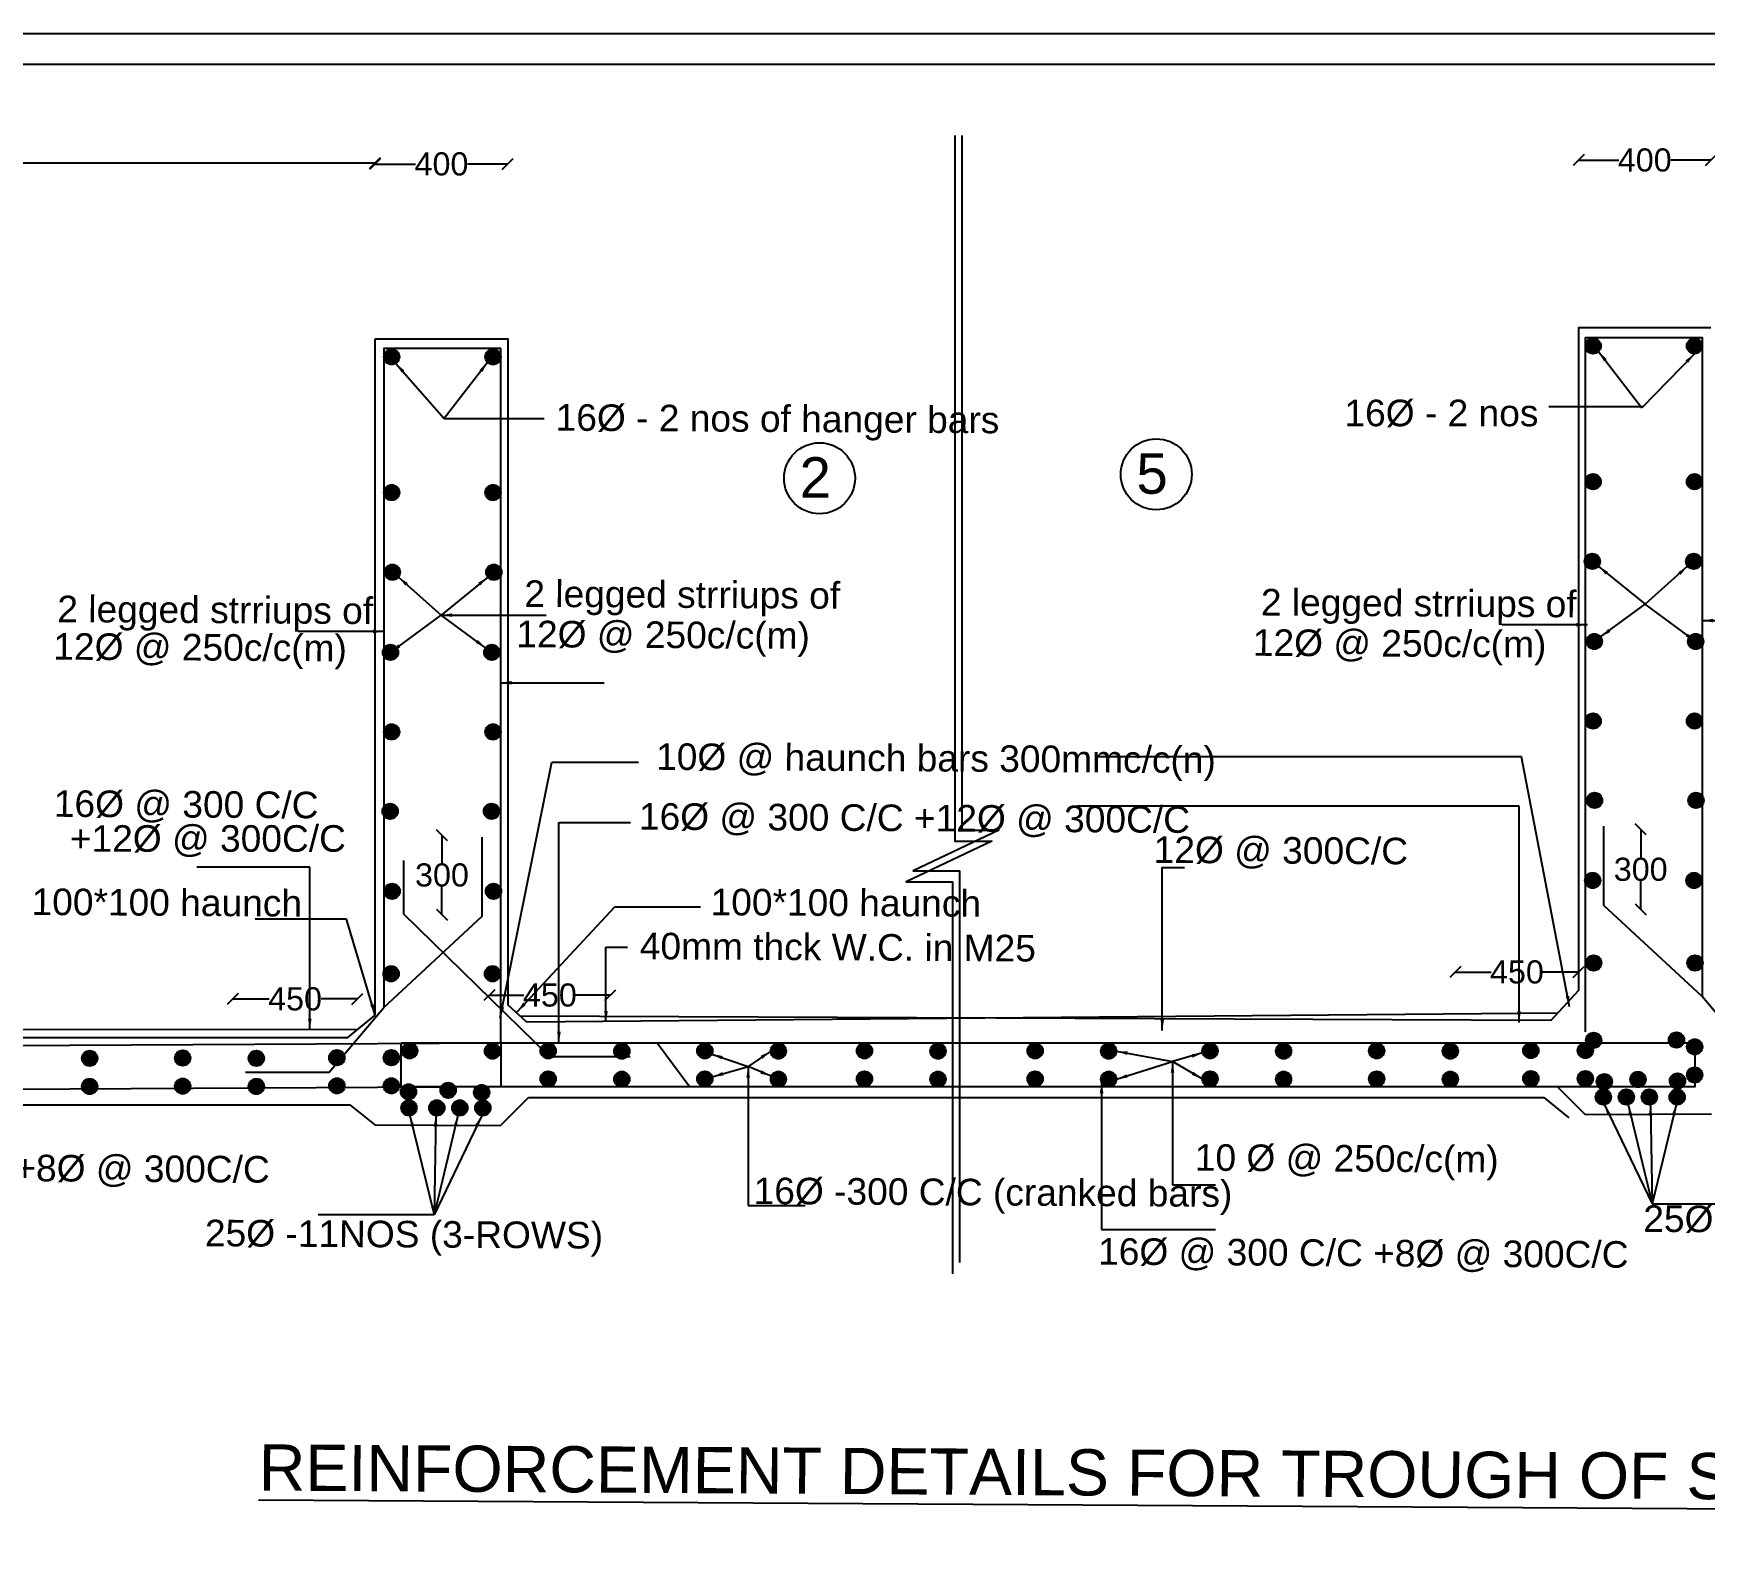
# Model space of a CAD drawing. Header units: millimetres. Extents: x 5124 to 6568637, y 2311 to 91879094.
# Drawn here: x 3489425 to 3503886, y 45952296 to 45965303 of the extents above; entities that cross this region are included whole.
import ezdxf

# ---------------------------------------------------------------- set-up
doc = ezdxf.new("R2010")
doc.units = ezdxf.units.MM
doc.header["$MEASUREMENT"] = 0
doc.layers.add('DIMENSION', color=7, linetype='Continuous')
doc.layers.add('DRAWING', color=7, linetype='Continuous')
doc.styles.get("Standard").update_dxf_attribs({"font": 'arial.ttf', "height": 200})
doc.dimstyles.get("Standard").update_dxf_attribs({"dimtxt": 200, "dimasz": 110, "dimexe": 0.18, "dimexo": 0.0625, "dimgap": 0.09, "dimtad": 0, "dimtih": 1, "dimtoh": 1, "dimdec": 0, "dimzin": 0, "dimdsep": 46, "dimtxsty": 'Standard', "dimblk": 'OBLIQUE', "dimcen": 0.09, "dimse1": 1, "dimse2": 1, "dimadec": 0, "dimazin": 0, "dimtfac": 1, "dimtdec": 0, "dimtofl": 0, "dimtmove": 0, "dimatfit": 3, "dimfxl": 1, "dimtolj": 1, "dimtzin": 0, "dimarcsym": 0})

# ---------------------------------------------------------------- blocks, each defined once
blk = doc.blocks.new('_Oblique')
at = {"color": 0, "linetype": 'ByBlock', "lineweight": -2}
blk.add_line((-0.5, -0.5), (0.5, 0.5), dxfattribs=at)
blk = doc.blocks.new('*D51')
at = {"layer": 'Defpoints', "color": 0}
for p in [(3483098, 45964108), (3492382, 45964181), (3492382, 45962661)]:
    blk.add_point(p, dxfattribs=at)
at = {"layer": 'DRAWING', "color": 0, "lineweight": -2}
for p, q in [((3483098, 45964181), (3487442, 45964181)), ((3492382, 45964181), (3488039, 45964181))]:
    blk.add_line(p, q, dxfattribs=at)
at = {"layer": 'DRAWING', "color": 0, "lineweight": -2, "xscale": 95, "yscale": 95, "zscale": 95, "rotation": 180}
blk.add_blockref('_Oblique', (3483098, 45964181), dxfattribs=at)
at = {"layer": 'DRAWING', "color": 0, "lineweight": -2, "xscale": 95, "yscale": 95, "zscale": 95}
blk.add_blockref('_Oblique', (3492382, 45964181), dxfattribs=at)
at = {"layer": 'DRAWING', "color": 0, "insert": (3487740, 45964181), "char_height": 200, "attachment_point": 5}
blk.add_mtext('\\A1;3000', dxfattribs=at)
blk = doc.blocks.new('*D52')
at = {"layer": 'Defpoints', "color": 0}
for p in [(3493529, 45964173), (3492382, 45962661), (3493529, 45962661)]:
    blk.add_point(p, dxfattribs=at)
at = {"layer": 'DRAWING', "color": 0, "lineweight": -2}
for p, q in [((3492382, 45964173), (3492731, 45964173)), ((3493529, 45964173), (3493180, 45964173))]:
    blk.add_line(p, q, dxfattribs=at)
at = {"layer": 'DRAWING', "color": 0, "lineweight": -2, "xscale": 95, "yscale": 95, "zscale": 95, "rotation": 180}
blk.add_blockref('_Oblique', (3492382, 45964173), dxfattribs=at)
at = {"layer": 'DRAWING', "color": 0, "lineweight": -2, "xscale": 95, "yscale": 95, "zscale": 95}
blk.add_blockref('_Oblique', (3493529, 45964173), dxfattribs=at)
at = {"layer": 'DRAWING', "color": 0, "insert": (3492956, 45964173), "char_height": 200, "attachment_point": 5}
blk.add_mtext('\\A1;400', dxfattribs=at)
blk = doc.blocks.new('*D56')
at = {"layer": 'Defpoints', "color": 0}
for p in [(3491148, 45956948), (3491148, 45956684), (3492229, 45956683)]:
    blk.add_point(p, dxfattribs=at)
at = {"layer": 'DRAWING', "color": 0, "lineweight": -2}
for p, q in [((3491148, 45956948), (3491464, 45956948)), ((3492229, 45956948), (3491914, 45956948))]:
    blk.add_line(p, q, dxfattribs=at)
at = {"layer": 'DRAWING', "color": 0, "lineweight": -2, "xscale": 95, "yscale": 95, "zscale": 95, "rotation": 180}
blk.add_blockref('_Oblique', (3491148, 45956948), dxfattribs=at)
at = {"layer": 'DRAWING', "color": 0, "lineweight": -2, "xscale": 95, "yscale": 95, "zscale": 95}
blk.add_blockref('_Oblique', (3492229, 45956948), dxfattribs=at)
at = {"layer": 'DRAWING', "color": 0, "insert": (3491689, 45956948), "char_height": 200, "attachment_point": 5}
blk.add_mtext('\\A1;450', dxfattribs=at)
blk = doc.blocks.new('*D57')
at = {"layer": 'Defpoints', "color": 0}
for p in [(3492966, 45958364), (3492953, 45957677), (3492960, 45957677)]:
    blk.add_point(p, dxfattribs=at)
at = {"layer": 'DRAWING', "color": 0, "lineweight": -2}
for p, q in [((3492960, 45958364), (3492960, 45958123)), ((3492960, 45957677), (3492960, 45957918))]:
    blk.add_line(p, q, dxfattribs=at)
at = {"layer": 'DRAWING', "color": 0, "lineweight": -2, "xscale": 95, "yscale": 95, "zscale": 95}
for p, rotation in [((3492960, 45958364), 90), ((3492960, 45957677), 270)]:
    blk.add_blockref('_Oblique', p, dxfattribs=dict(at, rotation=rotation))
at = {"layer": 'DRAWING', "color": 0, "insert": (3492960, 45958020), "char_height": 200, "attachment_point": 5}
blk.add_mtext('\\A1;300', dxfattribs=at)
blk = doc.blocks.new('*D58')
at = {"layer": 'Defpoints', "color": 0}
for p in [(3494417, 45956981), (3493371, 45956959), (3494417, 45956963)]:
    blk.add_point(p, dxfattribs=at)
at = {"layer": 'DRAWING', "color": 0, "lineweight": -2}
for p, q in [((3493371, 45956981), (3493669, 45956981)), ((3494417, 45956981), (3494118, 45956981))]:
    blk.add_line(p, q, dxfattribs=at)
at = {"layer": 'DRAWING', "color": 0, "lineweight": -2, "xscale": 95, "yscale": 95, "zscale": 95, "rotation": 180}
blk.add_blockref('_Oblique', (3493371, 45956981), dxfattribs=at)
at = {"layer": 'DRAWING', "color": 0, "lineweight": -2, "xscale": 95, "yscale": 95, "zscale": 95}
blk.add_blockref('_Oblique', (3494417, 45956981), dxfattribs=at)
at = {"layer": 'DRAWING', "color": 0, "insert": (3493894, 45956981), "char_height": 200, "attachment_point": 5}
blk.add_mtext('\\A1;450', dxfattribs=at)
blk = doc.blocks.new('*D59')
at = {"layer": 'Defpoints', "color": 0}
for p in [(3501729, 45957181), (3501729, 45957160), (3502796, 45957174)]:
    blk.add_point(p, dxfattribs=at)
at = {"layer": 'DRAWING', "color": 0, "lineweight": -2}
for p, q in [((3501729, 45957181), (3502038, 45957181)), ((3502796, 45957181), (3502487, 45957181))]:
    blk.add_line(p, q, dxfattribs=at)
at = {"layer": 'DRAWING', "color": 0, "lineweight": -2, "xscale": 95, "yscale": 95, "zscale": 95, "rotation": 180}
blk.add_blockref('_Oblique', (3501729, 45957181), dxfattribs=at)
at = {"layer": 'DRAWING', "color": 0, "lineweight": -2, "xscale": 95, "yscale": 95, "zscale": 95}
blk.add_blockref('_Oblique', (3502796, 45957181), dxfattribs=at)
at = {"layer": 'DRAWING', "color": 0, "insert": (3502262, 45957181), "char_height": 200, "attachment_point": 5}
blk.add_mtext('\\A1;450', dxfattribs=at)
blk = doc.blocks.new('*D60')
at = {"layer": 'Defpoints', "color": 0}
for p in [(3503333, 45958415), (3503350, 45958415), (3503346, 45957723)]:
    blk.add_point(p, dxfattribs=at)
at = {"layer": 'DRAWING', "color": 0, "lineweight": -2}
for p, q in [((3503333, 45958415), (3503333, 45958171)), ((3503333, 45957723), (3503333, 45957967))]:
    blk.add_line(p, q, dxfattribs=at)
at = {"layer": 'DRAWING', "color": 0, "lineweight": -2, "xscale": 95, "yscale": 95, "zscale": 95}
for p, rotation in [((3503333, 45958415), 90), ((3503333, 45957723), 270)]:
    blk.add_blockref('_Oblique', p, dxfattribs=dict(at, rotation=rotation))
at = {"layer": 'DRAWING', "color": 0, "insert": (3503333, 45958069), "char_height": 200, "attachment_point": 5}
blk.add_mtext('\\A1;300', dxfattribs=at)
blk = doc.blocks.new('*D64')
at = {"layer": 'Defpoints', "color": 0}
for p in [(3503941, 45964207), (3502796, 45962755), (3503941, 45962755)]:
    blk.add_point(p, dxfattribs=at)
at = {"layer": 'DRAWING', "color": 0, "lineweight": -2}
for p, q in [((3502796, 45964207), (3503144, 45964207)), ((3503941, 45964207), (3503593, 45964207))]:
    blk.add_line(p, q, dxfattribs=at)
at = {"layer": 'DRAWING', "color": 0, "lineweight": -2, "xscale": 95, "yscale": 95, "zscale": 95, "rotation": 180}
blk.add_blockref('_Oblique', (3502796, 45964207), dxfattribs=at)
at = {"layer": 'DRAWING', "color": 0, "lineweight": -2, "xscale": 95, "yscale": 95, "zscale": 95}
blk.add_blockref('_Oblique', (3503941, 45964207), dxfattribs=at)
at = {"layer": 'DRAWING', "color": 0, "insert": (3503368, 45964207), "char_height": 200, "attachment_point": 5}
blk.add_mtext('\\A1;400', dxfattribs=at)

msp = doc.modelspace()

# ---------------------------------------------------------------- hatches: boundary and pattern name
at = {"layer": 'DRAWING'}
h = msp.add_hatch(color=256, dxfattribs=at)
h.paths.add_polyline_path([(3502854.2, 45962598.5, -0.1836477), (3502871.1, 45962643), (3502971.3, 45962643, -0.1064012), (3502985.2, 45962618.5), (3502985.2, 45962578.6, -0.8591403)])
h.paths.add_polyline_path([(3502971.3, 45962643), (3502871.1, 45962643, -0.4491542)])
h = msp.add_hatch(color=256, dxfattribs=at)
h.paths.add_polyline_path([(3503731.6, 45962598.5, -0.1836477), (3503748.5, 45962643), (3503848.7, 45962643, -0.1064012), (3503862.6, 45962618.5), (3503862.6, 45962578.6, -0.8591403)])
h.paths.add_polyline_path([(3503848.7, 45962643), (3503748.5, 45962643, -0.4491542)])
h = msp.add_hatch(color=256, dxfattribs=at)
h.paths.add_polyline_path([(3492591.3, 45962504.5, 0.1836477), (3492574.4, 45962549), (3492474.2, 45962549, 0.1064012), (3492460.3, 45962524.5), (3492460.3, 45962484.6, 0.8591403)])
h.paths.add_polyline_path([(3492474.2, 45962549), (3492574.4, 45962549, 0.4491542)])
h = msp.add_hatch(color=256, dxfattribs=at)
h.paths.add_polyline_path([(3493468.7, 45962504.5, 0.1836477), (3493451.8, 45962549), (3493351.6, 45962549, 0.1064012), (3493337.8, 45962524.5), (3493337.8, 45962484.6, 0.8591403)])
h.paths.add_polyline_path([(3493351.6, 45962549), (3493451.8, 45962549, 0.4491542)])
h = msp.add_hatch(color=256, dxfattribs=at)
h.paths.add_polyline_path([(3502854.2, 45961424.3, -0.1836477), (3502871.1, 45961468.8), (3502971.3, 45961468.8, -0.1064012), (3502985.2, 45961444.3), (3502985.2, 45961404.4, -0.8591403)])
h.paths.add_polyline_path([(3502971.3, 45961468.8), (3502871.1, 45961468.8, -0.4491542)])
h = msp.add_hatch(color=256, dxfattribs=at)
h.paths.add_polyline_path([(3503731.6, 45961424.3, -0.1836477), (3503748.5, 45961468.8), (3503848.7, 45961468.8, -0.1064012), (3503862.6, 45961444.3), (3503862.6, 45961404.4, -0.8591403)])
h.paths.add_polyline_path([(3503848.7, 45961468.8), (3503748.5, 45961468.8, -0.4491542)])
h = msp.add_hatch(color=256, dxfattribs=at)
h.paths.add_polyline_path([(3492591.3, 45961330.3, 0.1836477), (3492574.4, 45961374.9), (3492474.2, 45961374.9, 0.1064012), (3492460.3, 45961350.3), (3492460.3, 45961310.4, 0.8591403)])
h.paths.add_polyline_path([(3492474.2, 45961374.9), (3492574.4, 45961374.9, 0.4491542)])
h = msp.add_hatch(color=256, dxfattribs=at)
h.paths.add_polyline_path([(3493468.7, 45961330.3, 0.1836477), (3493451.8, 45961374.9), (3493351.6, 45961374.9, 0.1064012), (3493337.8, 45961350.3), (3493337.8, 45961310.4, 0.8591403)])
h.paths.add_polyline_path([(3493351.6, 45961374.9), (3493451.8, 45961374.9, 0.4491542)])
h = msp.add_hatch(color=256, dxfattribs=at)
h.paths.add_polyline_path([(3502847.3, 45960735, -0.1836477), (3502864.2, 45960779.5), (3502964.4, 45960779.5, -0.1064012), (3502978.3, 45960755), (3502978.3, 45960715, -0.8591403)])
h.paths.add_polyline_path([(3502964.4, 45960779.5), (3502864.2, 45960779.5, -0.4491542)])
h = msp.add_hatch(color=256, dxfattribs=at)
h.paths.add_polyline_path([(3503724.7, 45960735, -0.1836477), (3503741.7, 45960779.5), (3503841.8, 45960779.5, -0.1064012), (3503855.7, 45960755), (3503855.7, 45960715, -0.8591403)])
h.paths.add_polyline_path([(3503841.8, 45960779.5), (3503741.7, 45960779.5, -0.4491542)])
h = msp.add_hatch(color=256, dxfattribs=at)
h.paths.add_polyline_path([(3492598.2, 45960641, 0.1836477), (3492581.3, 45960685.5), (3492481.1, 45960685.5, 0.1064012), (3492467.2, 45960661), (3492467.2, 45960621, 0.8591403)])
h.paths.add_polyline_path([(3492481.1, 45960685.5), (3492581.3, 45960685.5, 0.4491542)])
h = msp.add_hatch(color=256, dxfattribs=at)
h.paths.add_polyline_path([(3493475.6, 45960641, 0.1836477), (3493458.7, 45960685.5), (3493358.5, 45960685.5, 0.1064012), (3493344.6, 45960661), (3493344.6, 45960621, 0.8591403)])
h.paths.add_polyline_path([(3493358.5, 45960685.5), (3493458.7, 45960685.5, 0.4491542)])
h = msp.add_hatch(color=256, dxfattribs=at)
h.paths.add_polyline_path([(3502864.3, 45960041.2, -0.1836477), (3502881.2, 45960085.7), (3502981.4, 45960085.7, -0.1064012), (3502995.3, 45960061.1), (3502995.3, 45960021.2, -0.8591403)])
h.paths.add_polyline_path([(3502981.4, 45960085.7), (3502881.2, 45960085.7, -0.4491542)])
h = msp.add_hatch(color=256, dxfattribs=at)
h.paths.add_polyline_path([(3503741.7, 45960041.2, -0.1836477), (3503758.6, 45960085.7), (3503858.8, 45960085.7, -0.1064012), (3503872.7, 45960061.1), (3503872.7, 45960021.2, -0.8591403)])
h.paths.add_polyline_path([(3503858.8, 45960085.7), (3503758.6, 45960085.7, -0.4491542)])
h = msp.add_hatch(color=256, dxfattribs=at)
h.paths.add_polyline_path([(3492581.2, 45959947.2, 0.1836477), (3492564.3, 45959991.7), (3492464.1, 45959991.7, 0.1064012), (3492450.2, 45959967.1), (3492450.2, 45959927.2, 0.8591403)])
h.paths.add_polyline_path([(3492464.1, 45959991.7), (3492564.3, 45959991.7, 0.4491542)])
h = msp.add_hatch(color=256, dxfattribs=at)
h.paths.add_polyline_path([(3493458.6, 45959947.2, 0.1836477), (3493441.7, 45959991.7), (3493341.5, 45959991.7, 0.1064012), (3493327.6, 45959967.1), (3493327.6, 45959927.2, 0.8591403)])
h.paths.add_polyline_path([(3493341.5, 45959991.7), (3493441.7, 45959991.7, 0.4491542)])
h = msp.add_hatch(color=256, dxfattribs=at)
h.paths.add_polyline_path([(3492591.3, 45959259.3, 0.1836477), (3492574.4, 45959303.8), (3492474.2, 45959303.8, 0.1064012), (3492460.3, 45959279.3), (3492460.3, 45959239.3, 0.8591403)])
h.paths.add_polyline_path([(3492474.2, 45959303.8), (3492574.4, 45959303.8, 0.4491542)])
h = msp.add_hatch(color=256, dxfattribs=at)
h.paths.add_polyline_path([(3493468.7, 45959259.3, 0.1836477), (3493451.8, 45959303.8), (3493351.6, 45959303.8, 0.1064012), (3493337.8, 45959279.3), (3493337.8, 45959239.3, 0.8591403)])
h.paths.add_polyline_path([(3493351.6, 45959303.8), (3493451.8, 45959303.8, 0.4491542)])
h = msp.add_hatch(color=256, dxfattribs=at)
h.paths.add_polyline_path([(3502854.2, 45959353.3, -0.1836477), (3502871.1, 45959397.8), (3502971.3, 45959397.8, -0.1064012), (3502985.2, 45959373.2), (3502985.2, 45959333.3, -0.8591403)])
h.paths.add_polyline_path([(3502971.3, 45959397.8), (3502871.1, 45959397.8, -0.4491542)])
h = msp.add_hatch(color=256, dxfattribs=at)
h.paths.add_polyline_path([(3503731.6, 45959353.3, -0.1836477), (3503748.5, 45959397.8), (3503848.7, 45959397.8, -0.1064012), (3503862.6, 45959373.2), (3503862.6, 45959333.3, -0.8591403)])
h.paths.add_polyline_path([(3503848.7, 45959397.8), (3503748.5, 45959397.8, -0.4491542)])
h = msp.add_hatch(color=256, dxfattribs=at)
h.paths.add_polyline_path([(3502866.8, 45958666.5, -0.1836477), (3502883.8, 45958711), (3502984, 45958711, -0.1064012), (3502997.8, 45958686.4), (3502997.8, 45958646.5, -0.8591403)])
h.paths.add_polyline_path([(3502984, 45958711), (3502883.8, 45958711, -0.4491542)])
h = msp.add_hatch(color=256, dxfattribs=at)
h.paths.add_polyline_path([(3503744.2, 45958666.5, -0.1836477), (3503761.2, 45958711), (3503861.4, 45958711, -0.1064012), (3503875.2, 45958686.4), (3503875.2, 45958646.5, -0.8591403)])
h.paths.add_polyline_path([(3503861.4, 45958711), (3503761.2, 45958711, -0.4491542)])
h = msp.add_hatch(color=256, dxfattribs=at)
h.paths.add_polyline_path([(3492578.7, 45958572.5, 0.1836477), (3492561.7, 45958617), (3492461.5, 45958617, 0.1064012), (3492447.7, 45958592.4), (3492447.7, 45958552.5, 0.8591403)])
h.paths.add_polyline_path([(3492461.5, 45958617), (3492561.7, 45958617, 0.4491542)])
h = msp.add_hatch(color=256, dxfattribs=at)
h.paths.add_polyline_path([(3493456.1, 45958572.5, 0.1836477), (3493439.1, 45958617), (3493339, 45958617, 0.1064012), (3493325.1, 45958592.4), (3493325.1, 45958552.5, 0.8591403)])
h.paths.add_polyline_path([(3493339, 45958617), (3493439.1, 45958617, 0.4491542)])
h = msp.add_hatch(color=256, dxfattribs=at)
h.paths.add_polyline_path([(3502849.9, 45957973.9, -0.1836477), (3502866.8, 45958018.4), (3502967, 45958018.4, -0.1064012), (3502980.9, 45957993.8), (3502980.9, 45957953.9, -0.8591403)])
h.paths.add_polyline_path([(3502967, 45958018.4), (3502866.8, 45958018.4, -0.4491542)])
h = msp.add_hatch(color=256, dxfattribs=at)
h.paths.add_polyline_path([(3503727.3, 45957973.9, -0.1836477), (3503744.2, 45958018.4), (3503844.4, 45958018.4, -0.1064012), (3503858.3, 45957993.8), (3503858.3, 45957953.9, -0.8591403)])
h.paths.add_polyline_path([(3503844.4, 45958018.4), (3503744.2, 45958018.4, -0.4491542)])
h = msp.add_hatch(color=256, dxfattribs=at)
h.paths.add_polyline_path([(3492595.6, 45957879.9, 0.1836477), (3492578.7, 45957924.4), (3492478.5, 45957924.4, 0.1064012), (3492464.6, 45957899.9), (3492464.6, 45957859.9, 0.8591403)])
h.paths.add_polyline_path([(3492478.5, 45957924.4), (3492578.7, 45957924.4, 0.4491542)])
h = msp.add_hatch(color=256, dxfattribs=at)
h.paths.add_polyline_path([(3493473, 45957879.9, 0.1836477), (3493456.1, 45957924.4), (3493355.9, 45957924.4, 0.1064012), (3493342, 45957899.9), (3493342, 45957859.9, 0.8591403)])
h.paths.add_polyline_path([(3493355.9, 45957924.4), (3493456.1, 45957924.4, 0.4491542)])
h = msp.add_hatch(color=256, dxfattribs=at)
h.paths.add_polyline_path([(3502858.4, 45957260, -0.1836477), (3502875.4, 45957304.5), (3502975.5, 45957304.5, -0.1064012), (3502989.4, 45957279.9), (3502989.4, 45957240, -0.8591403)])
h.paths.add_polyline_path([(3502975.5, 45957304.5), (3502875.4, 45957304.5, -0.4491542)])
h = msp.add_hatch(color=256, dxfattribs=at)
h.paths.add_polyline_path([(3503735.8, 45957260, -0.1836477), (3503752.8, 45957304.5), (3503853, 45957304.5, -0.1064012), (3503866.8, 45957279.9), (3503866.8, 45957240, -0.8591403)])
h.paths.add_polyline_path([(3503853, 45957304.5), (3503752.8, 45957304.5, -0.4491542)])
h = msp.add_hatch(color=256, dxfattribs=at)
h.paths.add_polyline_path([(3492587.1, 45957166, 0.1836477), (3492570.1, 45957210.5), (3492470, 45957210.5, 0.1064012), (3492456.1, 45957186), (3492456.1, 45957146, 0.8591403)])
h.paths.add_polyline_path([(3492470, 45957210.5), (3492570.1, 45957210.5, 0.4491542)])
h = msp.add_hatch(color=256, dxfattribs=at)
h.paths.add_polyline_path([(3493464.5, 45957166, 0.1836477), (3493447.5, 45957210.5), (3493347.4, 45957210.5, 0.1064012), (3493333.5, 45957186), (3493333.5, 45957146, 0.8591403)])
h.paths.add_polyline_path([(3493347.4, 45957210.5), (3493447.5, 45957210.5, 0.4491542)])
h = msp.add_hatch(color=256, dxfattribs=at)
h.paths.add_polyline_path([(3492747.4, 45956499.5, 0.1836477), (3492730.5, 45956544), (3492630.3, 45956544, 0.1064012), (3492616.4, 45956519.5), (3492616.4, 45956479.5, 0.8591403)])
h.paths.add_polyline_path([(3492630.3, 45956544), (3492730.5, 45956544, 0.4491542)])
h = msp.add_hatch(color=256, dxfattribs=at)
h.paths.add_polyline_path([(3493464.5, 45956496.9, 0.1836477), (3493447.5, 45956541.4), (3493347.4, 45956541.4, 0.1064012), (3493333.5, 45956516.8), (3493333.5, 45956476.9, 0.8591403)])
h.paths.add_polyline_path([(3493347.4, 45956541.4), (3493447.5, 45956541.4, 0.4491542)])
h = msp.add_hatch(color=256, dxfattribs=at)
h.paths.add_polyline_path([(3493946.5, 45956499.5, 0.1836477), (3493929.6, 45956544), (3493829.4, 45956544, 0.1064012), (3493815.5, 45956519.5), (3493815.5, 45956479.5, 0.8591403)])
h.paths.add_polyline_path([(3493829.4, 45956544), (3493929.6, 45956544, 0.4491542)])
h = msp.add_hatch(color=256, dxfattribs=at)
h.paths.add_polyline_path([(3494583.4, 45956496.9, 0.1836477), (3494566.5, 45956541.4), (3494466.3, 45956541.4, 0.1064012), (3494452.4, 45956516.8), (3494452.4, 45956476.9, 0.8591403)])
h.paths.add_polyline_path([(3494466.3, 45956541.4), (3494566.5, 45956541.4, 0.4491542)])
h = msp.add_hatch(color=256, dxfattribs=at)
h.paths.add_polyline_path([(3495301.6, 45956499.5, 0.1836477), (3495284.7, 45956544), (3495184.5, 45956544, 0.1064012), (3495170.6, 45956519.5), (3495170.6, 45956479.5, 0.8591403)])
h.paths.add_polyline_path([(3495184.5, 45956544), (3495284.7, 45956544, 0.4491542)])
h = msp.add_hatch(color=256, dxfattribs=at)
h.paths.add_polyline_path([(3495938.5, 45956496.9, 0.1836477), (3495921.6, 45956541.4), (3495821.4, 45956541.4, 0.1064012), (3495807.5, 45956516.8), (3495807.5, 45956476.9, 0.8591403)])
h.paths.add_polyline_path([(3495821.4, 45956541.4), (3495921.6, 45956541.4, 0.4491542)])
h = msp.add_hatch(color=256, dxfattribs=at)
h.paths.add_polyline_path([(3496683.1, 45956499.5, 0.1836477), (3496666.2, 45956544), (3496566, 45956544, 0.1064012), (3496552.1, 45956519.5), (3496552.1, 45956479.5, 0.8591403)])
h.paths.add_polyline_path([(3496566, 45956544), (3496666.2, 45956544, 0.4491542)])
h = msp.add_hatch(color=256, dxfattribs=at)
h.paths.add_polyline_path([(3497320, 45956496.9, 0.1836477), (3497303.1, 45956541.4), (3497202.9, 45956541.4, 0.1064012), (3497189, 45956516.8), (3497189, 45956476.9, 0.8591403)])
h.paths.add_polyline_path([(3497202.9, 45956541.4), (3497303.1, 45956541.4, 0.4491542)])
h = msp.add_hatch(color=256, dxfattribs=at)
h.paths.add_polyline_path([(3498160, 45956499.5, 0.1836477), (3498143.1, 45956544), (3498042.9, 45956544, 0.1064012), (3498029, 45956519.5), (3498029, 45956479.5, 0.8591403)])
h.paths.add_polyline_path([(3498042.9, 45956544), (3498143.1, 45956544, 0.4491542)])
h = msp.add_hatch(color=256, dxfattribs=at)
h.paths.add_polyline_path([(3498796.9, 45956496.9, 0.1836477), (3498780, 45956541.4), (3498679.8, 45956541.4, 0.1064012), (3498666, 45956516.8), (3498666, 45956476.9, 0.8591403)])
h.paths.add_polyline_path([(3498679.8, 45956541.4), (3498780, 45956541.4, 0.4491542)])
h = msp.add_hatch(color=256, dxfattribs=at)
h.paths.add_polyline_path([(3499673, 45956499.5, 0.1836477), (3499656.1, 45956544), (3499555.9, 45956544, 0.1064012), (3499542, 45956519.5), (3499542, 45956479.5, 0.8591403)])
h.paths.add_polyline_path([(3499555.9, 45956544), (3499656.1, 45956544, 0.4491542)])
h = msp.add_hatch(color=256, dxfattribs=at)
h.paths.add_polyline_path([(3500309.9, 45956496.9, 0.1836477), (3500293, 45956541.4), (3500192.8, 45956541.4, 0.1064012), (3500178.9, 45956516.8), (3500178.9, 45956476.9, 0.8591403)])
h.paths.add_polyline_path([(3500192.8, 45956541.4), (3500293, 45956541.4, 0.4491542)])
h = msp.add_hatch(color=256, dxfattribs=at)
h.paths.add_polyline_path([(3501115.7, 45956499.5, 0.1836477), (3501098.8, 45956544), (3500998.6, 45956544, 0.1064012), (3500984.7, 45956519.5), (3500984.7, 45956479.5, 0.8591403)])
h.paths.add_polyline_path([(3500998.6, 45956544), (3501098.8, 45956544, 0.4491542)])
h = msp.add_hatch(color=256, dxfattribs=at)
h.paths.add_polyline_path([(3501752.6, 45956496.9, 0.1836477), (3501735.7, 45956541.4), (3501635.5, 45956541.4, 0.1064012), (3501621.6, 45956516.8), (3501621.6, 45956476.9, 0.8591403)])
h.paths.add_polyline_path([(3501635.5, 45956541.4), (3501735.7, 45956541.4, 0.4491542)])
h = msp.add_hatch(color=256, dxfattribs=at)
h.paths.add_polyline_path([(3502449.7, 45956502.3, 0.1836477), (3502432.8, 45956546.8), (3502332.6, 45956546.8, 0.1064012), (3502318.8, 45956522.3), (3502318.8, 45956482.3, 0.8591403)])
h.paths.add_polyline_path([(3502332.6, 45956546.8), (3502432.8, 45956546.8, 0.4491542)])
h = msp.add_hatch(color=256, dxfattribs=at)
h.paths.add_polyline_path([(3502920.9, 45956502.3, 0.1836477), (3502904, 45956546.8), (3502803.8, 45956546.8, 0.1064012), (3502789.9, 45956522.3), (3502789.9, 45956482.3, 0.8591403)])
h.paths.add_polyline_path([(3502803.8, 45956546.8), (3502904, 45956546.8, 0.4491542)])
h = msp.add_hatch(color=256, dxfattribs=at)
h.paths.add_polyline_path([(3502858.4, 45956590.8, -0.1836477), (3502875.4, 45956635.4), (3502975.5, 45956635.4, -0.1064012), (3502989.4, 45956610.8), (3502989.4, 45956570.9, -0.8591403)])
h.paths.add_polyline_path([(3502975.5, 45956635.4), (3502875.4, 45956635.4, -0.4491542)])
h = msp.add_hatch(color=256, dxfattribs=at)
h.paths.add_polyline_path([(3503575.5, 45956593.5, -0.1836477), (3503592.4, 45956638), (3503692.6, 45956638, -0.1064012), (3503706.5, 45956613.5), (3503706.5, 45956573.5, -0.8591403)])
h.paths.add_polyline_path([(3503692.6, 45956638), (3503592.4, 45956638, -0.4491542)])
h = msp.add_hatch(color=256, dxfattribs=at)
h.paths.add_polyline_path([(3503733.7, 45956534, -0.1836477), (3503750.6, 45956578.5), (3503850.8, 45956578.5, -0.1064012), (3503864.7, 45956553.9), (3503864.7, 45956514, -0.8591403)])
h.paths.add_polyline_path([(3503850.8, 45956578.5), (3503750.6, 45956578.5, -0.4491542)])
h = msp.add_hatch(color=256, dxfattribs=at)
h.paths.add_polyline_path([(3489978.2, 45956434.5, 0.1836477), (3489961.3, 45956479.1), (3489861.1, 45956479.1, 0.1064012), (3489847.2, 45956454.5), (3489847.2, 45956414.6, 0.8591403)])
h.paths.add_polyline_path([(3489861.1, 45956479.1), (3489961.3, 45956479.1, 0.4491542)])
h = msp.add_hatch(color=256, dxfattribs=at)
h.paths.add_polyline_path([(3490784.1, 45956437.2, 0.1836477), (3490767.1, 45956481.7), (3490666.9, 45956481.7, 0.1064012), (3490653.1, 45956457.2), (3490653.1, 45956417.2, 0.8591403)])
h.paths.add_polyline_path([(3490666.9, 45956481.7), (3490767.1, 45956481.7, 0.4491542)])
h = msp.add_hatch(color=256, dxfattribs=at)
h.paths.add_polyline_path([(3491421, 45956434.5, 0.1836477), (3491404, 45956479.1), (3491303.9, 45956479.1, 0.1064012), (3491290, 45956454.5), (3491290, 45956414.6, 0.8591403)])
h.paths.add_polyline_path([(3491303.9, 45956479.1), (3491404, 45956479.1, 0.4491542)])
h = msp.add_hatch(color=256, dxfattribs=at)
h.paths.add_polyline_path([(3492118.1, 45956440, 0.1836477), (3492101.2, 45956484.5), (3492001, 45956484.5, 0.1064012), (3491987.1, 45956460), (3491987.1, 45956420, 0.8591403)])
h.paths.add_polyline_path([(3492001, 45956484.5), (3492101.2, 45956484.5, 0.4491542)])
h = msp.add_hatch(color=256, dxfattribs=at)
h.paths.add_polyline_path([(3492589.2, 45956440, 0.1836477), (3492572.3, 45956484.5), (3492472.1, 45956484.5, 0.1064012), (3492458.2, 45956460), (3492458.2, 45956420, 0.8591403)])
h.paths.add_polyline_path([(3492472.1, 45956484.5), (3492572.3, 45956484.5, 0.4491542)])
h = msp.add_hatch(color=256, dxfattribs=at)
h.paths.add_polyline_path([(3489978.2, 45956191.1, 0.1836477), (3489961.3, 45956235.7), (3489861.1, 45956235.7, 0.1064012), (3489847.2, 45956211.1), (3489847.2, 45956171.2, 0.8591403)])
h.paths.add_polyline_path([(3489861.1, 45956235.7), (3489961.3, 45956235.7, 0.4491542)])
h = msp.add_hatch(color=256, dxfattribs=at)
h.paths.add_polyline_path([(3490784.1, 45956193.8, 0.1836477), (3490767.1, 45956238.3), (3490666.9, 45956238.3, 0.1064012), (3490653.1, 45956213.7), (3490653.1, 45956173.8, 0.8591403)])
h.paths.add_polyline_path([(3490666.9, 45956238.3), (3490767.1, 45956238.3, 0.4491542)])
h = msp.add_hatch(color=256, dxfattribs=at)
h.paths.add_polyline_path([(3491421, 45956191.1, 0.1836477), (3491404, 45956235.7), (3491303.9, 45956235.7, 0.1064012), (3491290, 45956211.1), (3491290, 45956171.2, 0.8591403)])
h.paths.add_polyline_path([(3491303.9, 45956235.7), (3491404, 45956235.7, 0.4491542)])
h = msp.add_hatch(color=256, dxfattribs=at)
h.paths.add_polyline_path([(3492118.1, 45956196.6, 0.1836477), (3492101.2, 45956241.1), (3492001, 45956241.1, 0.1064012), (3491987.1, 45956216.5), (3491987.1, 45956176.6, 0.8591403)])
h.paths.add_polyline_path([(3492001, 45956241.1), (3492101.2, 45956241.1, 0.4491542)])
h = msp.add_hatch(color=256, dxfattribs=at)
h.paths.add_polyline_path([(3492589.2, 45956196.6, 0.1836477), (3492572.3, 45956241.1), (3492472.1, 45956241.1, 0.1064012), (3492458.2, 45956216.5), (3492458.2, 45956176.6, 0.8591403)])
h.paths.add_polyline_path([(3492472.1, 45956241.1), (3492572.3, 45956241.1, 0.4491542)])
h = msp.add_hatch(color=256, dxfattribs=at)
h.paths.add_polyline_path([(3493946.5, 45956256.1, 0.1836477), (3493929.6, 45956300.6), (3493829.4, 45956300.6, 0.1064012), (3493815.5, 45956276.1), (3493815.5, 45956236.1, 0.8591403)])
h.paths.add_polyline_path([(3493829.4, 45956300.6), (3493929.6, 45956300.6, 0.4491542)])
h = msp.add_hatch(color=256, dxfattribs=at)
h.paths.add_polyline_path([(3494583.4, 45956253.5, 0.1836477), (3494566.5, 45956298), (3494466.3, 45956298, 0.1064012), (3494452.4, 45956273.4), (3494452.4, 45956233.5, 0.8591403)])
h.paths.add_polyline_path([(3494466.3, 45956298), (3494566.5, 45956298, 0.4491542)])
h = msp.add_hatch(color=256, dxfattribs=at)
h.paths.add_polyline_path([(3495301.6, 45956256.1, 0.1836477), (3495284.7, 45956300.6), (3495184.5, 45956300.6, 0.1064012), (3495170.6, 45956276.1), (3495170.6, 45956236.1, 0.8591403)])
h.paths.add_polyline_path([(3495184.5, 45956300.6), (3495284.7, 45956300.6, 0.4491542)])
h = msp.add_hatch(color=256, dxfattribs=at)
h.paths.add_polyline_path([(3495938.5, 45956253.5, 0.1836477), (3495921.6, 45956298), (3495821.4, 45956298, 0.1064012), (3495807.5, 45956273.4), (3495807.5, 45956233.5, 0.8591403)])
h.paths.add_polyline_path([(3495821.4, 45956298), (3495921.6, 45956298, 0.4491542)])
h = msp.add_hatch(color=256, dxfattribs=at)
h.paths.add_polyline_path([(3496683.1, 45956256.1, 0.1836477), (3496666.2, 45956300.6), (3496566, 45956300.6, 0.1064012), (3496552.1, 45956276.1), (3496552.1, 45956236.1, 0.8591403)])
h.paths.add_polyline_path([(3496566, 45956300.6), (3496666.2, 45956300.6, 0.4491542)])
h = msp.add_hatch(color=256, dxfattribs=at)
h.paths.add_polyline_path([(3497320, 45956253.5, 0.1836477), (3497303.1, 45956298), (3497202.9, 45956298, 0.1064012), (3497189, 45956273.4), (3497189, 45956233.5, 0.8591403)])
h.paths.add_polyline_path([(3497202.9, 45956298), (3497303.1, 45956298, 0.4491542)])
h = msp.add_hatch(color=256, dxfattribs=at)
h.paths.add_polyline_path([(3498160, 45956256.1, 0.1836477), (3498143.1, 45956300.6), (3498042.9, 45956300.6, 0.1064012), (3498029, 45956276.1), (3498029, 45956236.1, 0.8591403)])
h.paths.add_polyline_path([(3498042.9, 45956300.6), (3498143.1, 45956300.6, 0.4491542)])
h = msp.add_hatch(color=256, dxfattribs=at)
h.paths.add_polyline_path([(3498796.9, 45956253.5, 0.1836477), (3498780, 45956298), (3498679.8, 45956298, 0.1064012), (3498666, 45956273.4), (3498666, 45956233.5, 0.8591403)])
h.paths.add_polyline_path([(3498679.8, 45956298), (3498780, 45956298, 0.4491542)])
h = msp.add_hatch(color=256, dxfattribs=at)
h.paths.add_polyline_path([(3499673, 45956256.1, 0.1836477), (3499656.1, 45956300.6), (3499555.9, 45956300.6, 0.1064012), (3499542, 45956276.1), (3499542, 45956236.1, 0.8591403)])
h.paths.add_polyline_path([(3499555.9, 45956300.6), (3499656.1, 45956300.6, 0.4491542)])
h = msp.add_hatch(color=256, dxfattribs=at)
h.paths.add_polyline_path([(3500309.9, 45956253.5, 0.1836477), (3500293, 45956298), (3500192.8, 45956298, 0.1064012), (3500178.9, 45956273.4), (3500178.9, 45956233.5, 0.8591403)])
h.paths.add_polyline_path([(3500192.8, 45956298), (3500293, 45956298, 0.4491542)])
h = msp.add_hatch(color=256, dxfattribs=at)
h.paths.add_polyline_path([(3501115.7, 45956256.1, 0.1836477), (3501098.8, 45956300.6), (3500998.6, 45956300.6, 0.1064012), (3500984.7, 45956276.1), (3500984.7, 45956236.1, 0.8591403)])
h.paths.add_polyline_path([(3500998.6, 45956300.6), (3501098.8, 45956300.6, 0.4491542)])
h = msp.add_hatch(color=256, dxfattribs=at)
h.paths.add_polyline_path([(3501752.6, 45956253.5, 0.1836477), (3501735.7, 45956298), (3501635.5, 45956298, 0.1064012), (3501621.6, 45956273.4), (3501621.6, 45956233.5, 0.8591403)])
h.paths.add_polyline_path([(3501635.5, 45956298), (3501735.7, 45956298, 0.4491542)])
h = msp.add_hatch(color=256, dxfattribs=at)
h.paths.add_polyline_path([(3502449.7, 45956258.9, 0.1836477), (3502432.8, 45956303.4), (3502332.6, 45956303.4, 0.1064012), (3502318.8, 45956278.9), (3502318.8, 45956238.9, 0.8591403)])
h.paths.add_polyline_path([(3502332.6, 45956303.4), (3502432.8, 45956303.4, 0.4491542)])
h = msp.add_hatch(color=256, dxfattribs=at)
h.paths.add_polyline_path([(3502920.9, 45956258.9, 0.1836477), (3502904, 45956303.4), (3502803.8, 45956303.4, 0.1064012), (3502789.9, 45956278.9), (3502789.9, 45956238.9, 0.8591403)])
h.paths.add_polyline_path([(3502803.8, 45956303.4), (3502904, 45956303.4, 0.4491542)])
for points in [[(3503085.6, 45956233, 1), (3502951.5, 45956233, 0.3742964), (3503009.3, 45956166.6, -0.0345592), (3503018.6, 45956166, 0.4142136)], [(3502951.5, 45956233, 1), (3503085.6, 45956233, 1)], [(3503242.2, 45956251.8, 1), (3503376.2, 45956251.8, 1)], [(3493371.4, 45956139, 0.2142102), (3493348.9, 45956189.1), (3493259.8, 45956189.1, 0.2142102), (3493237.3, 45956139, 0.4142136), (3493304.3, 45956072, -0.0345592), (3493313.6, 45956072.6, 0.3742964)], [(3493259.8, 45956189.1), (3493348.9, 45956189.1, 0.3802391)], [(3503009.3, 45956166.6, 0.0345592), (3503018.6, 45956166, -0.3742964), (3503076.4, 45956099.6, -0.3742964), (3503018.6, 45956033.2), (3503000.1, 45956033.2, -0.3742964), (3502942.3, 45956099.6, -0.4142136)], [(3503141.4, 45956099.6, -1), (3503275.5, 45956099.6, -0.3742964), (3503217.7, 45956033.2), (3503199.2, 45956033.2, -0.3742964)], [(3503340.5, 45956099.6, -1), (3503474.6, 45956099.6, -0.3742964), (3503416.8, 45956033.2), (3503398.3, 45956033.2, -0.3742964)], [(3503581.7, 45956099.6, -1), (3503715.7, 45956099.6, -0.3742964), (3503657.9, 45956033.2), (3503639.5, 45956033.2, -0.3742964)], [(3492741.2, 45956005.6, 1), (3492607.2, 45956005.6, 0.3742964), (3492665, 45955939.2), (3492683.4, 45955939.2, 0.3742964)], [(3492982.4, 45956005.6, 1), (3492848.3, 45956005.6, 0.3742964), (3492906.1, 45955939.2), (3492924.6, 45955939.2, 0.3742964)], [(3493181.5, 45956005.6, 1), (3493047.5, 45956005.6, 0.3742964), (3493105.2, 45955939.2), (3493123.7, 45955939.2, 0.3742964)], [(3493313.6, 45956072.6, -0.0345592), (3493304.3, 45956072, 0.3742964), (3493246.6, 45956005.6, 0.3742964), (3493304.3, 45955939.2), (3493322.8, 45955939.2, 0.3742964), (3493380.6, 45956005.6, 0.4142136)]]:
    msp.add_hatch(color=256, dxfattribs=at).paths.add_polyline_path(points)
h = msp.add_hatch(color=256, dxfattribs=at)
h.paths.add_polyline_path([(3503584.7, 45956238.6, -0.1836477), (3503601.7, 45956283.1), (3503701.8, 45956283.1, -0.1064012), (3503715.7, 45956258.5), (3503715.7, 45956218.6, -0.8591403)])
h.paths.add_polyline_path([(3503701.8, 45956283.1), (3503601.7, 45956283.1, -0.4491542)])
h = msp.add_hatch(color=256, dxfattribs=at)
h.paths.add_polyline_path([(3503733.7, 45956290.6, -0.1836477), (3503750.6, 45956335.1), (3503850.8, 45956335.1, -0.1064012), (3503864.7, 45956310.5), (3503864.7, 45956270.6, -0.8591403)])
h.paths.add_polyline_path([(3503850.8, 45956335.1), (3503750.6, 45956335.1, -0.4491542)])
h = msp.add_hatch(color=256, dxfattribs=at)
h.paths.add_polyline_path([(3492738.2, 45956144.6, 0.1836477), (3492721.3, 45956189.1), (3492621.1, 45956189.1, 0.1064012), (3492607.2, 45956164.5), (3492607.2, 45956124.6, 0.8591403)])
h.paths.add_polyline_path([(3492621.1, 45956189.1), (3492721.3, 45956189.1, 0.4491542)])
h = msp.add_hatch(color=256, dxfattribs=at)
h.paths.add_polyline_path([(3492954.4, 45956189.1), (3493072.9, 45956189.1, 0.6026531)])
h.paths.add_polyline_path([(3493080.7, 45956157.8, 0.1221167), (3493072.9, 45956189.1), (3492954.4, 45956189.1, 0.1221167), (3492946.7, 45956157.8, 1)])

# ---------------------------------------------------------------- linework, layer by layer
at = {"layer": 'DIMENSION'}
msp.add_lwpolyline([(3503352.5, 45962073.4), (3502538.3, 45962073.4)], dxfattribs=at)
at = {"layer": 'DRAWING'}
for p, q in [((3502856.5, 45955946.4), (3502613.1, 45956189.1)), ((3493466.4, 45955852.4), (3493709.8, 45956095.1)), ((3493709.8, 45956095.1), (3502493.5, 45956095.1)), ((3492378.2, 45955858.3), (3493466.4, 45955852.4)), ((3503944.7, 45955952.3), (3502856.5, 45955946.4))]:
    msp.add_line(p, q, dxfattribs=at)
for points in [[(3476387, 45965303.3), (3527477.9, 45965303.3), (3527477.9, 45931337.3), (3476387, 45931337.3)], [(3476654.2, 45965036.2), (3527210.8, 45965036.2), (3527210.8, 45931604.5), (3476654.2, 45931604.5)], [(3482275.5, 45956507), (3493468.7, 45956569.3), (3493468.7, 45956189.1), (3482275.5, 45956126.8)], [(3492607.2, 45956569.3), (3503800.4, 45956569.3), (3503800.4, 45956189.1), (3492607.2, 45956189.1)]]:
    msp.add_lwpolyline(points, close=True, dxfattribs=at)
for points in [[(3497398.4, 45964419.8), (3497398.4, 45958312.9), (3497717.4, 45958312.9), (3496976.9, 45957961.4), (3497378.9, 45957961.4), (3497378.9, 45954569.9)], [(3497459.4, 45964418.8), (3497459.4, 45958409.4), (3497778.4, 45958409.4), (3497037.9, 45958057.9), (3497439.9, 45958057.9), (3497439.9, 45954666.4)], [(3492382.1, 45956808.6), (3492382.1, 45962661.1)], [(3492382.1, 45962661.1), (3493529.3, 45962661.1), (3493529.3, 45956896.9), (3493692.7, 45956749.1)], [(3503940.8, 45962755.1), (3502796.1, 45962755.1), (3502796.1, 45957020.7), (3502555, 45956762.7), (3493636.3, 45956800.1)], [(3502854.2, 45956663.3), (3502854.2, 45962670.8)], [(3502854.2, 45962670.8), (3503865.6, 45962670.8), (3503865.6, 45956969)], [(3482184.7, 45962591.3), (3483119.2, 45962591.3), (3483119.2, 45956842), (3483364.9, 45956615.7), (3492146.9, 45956615.7)], [(3482184.7, 45962591.3), (3482184.7, 45955790.1), (3483134.8, 45955790.1), (3483378.2, 45956032.8), (3492161.9, 45956032.8)], [(3493468.7, 45962576.8), (3492457.3, 45962576.8), (3492457.3, 45956875)], [(3493468.7, 45956569.3), (3493468.7, 45962576.8)], [(3503865.6, 45956969), (3503013.9, 45957757.9), (3503013.9, 45958442.1)], [(3492457.3, 45956875), (3493309, 45957663.9), (3493309, 45958348.1)], [(3492627.2, 45958145.1), (3492627.2, 45957684.1), (3493890.3, 45956451.6), (3494466.9, 45956451.6)], [(3499192.9, 45956674.5), (3499192.9, 45958084.4), (3499386.6, 45958084.4)], [(3492134.2, 45957638.3), (3491344.9, 45957638.3)], [(3491258.8, 45956314.4), (3491985.2, 45956314.4), (3492457.3, 45956875)], [(3505064.2, 45956408.4), (3504337.7, 45956408.4), (3503865.6, 45956969)], [(3492146.9, 45956615.7), (3492382.1, 45956808.6)], [(3493692.7, 45956749.1), (3502615.9, 45956827.9)], [(3483287.6, 45956686.8), (3492229.4, 45956683.3)], [(3494821, 45956569.3), (3495104.1, 45956189.1)], [(3493890.3, 45956451.6), (3494588.1, 45956451.6)], [(3492161.9, 45956032.8), (3492378.2, 45955858.3)], [(3502493.5, 45956095.1), (3502709.9, 45955920.6)], [(3499281.9, 45955341), (3499653.5, 45955341)], [(3495609.4, 45955159.9), (3496101.8, 45955159.9)]]:
    msp.add_lwpolyline(points, dxfattribs=at)
for centre, radius in [((3502921.2, 45962598.5), 67), ((3503798.6, 45962598.5), 67), ((3492524.3, 45962504.5), 67), ((3493401.7, 45962504.5), 67), ((3496227.5, 45961454.2), 307.1), ((3499141.2, 45961487.9), 307.1), ((3502921.2, 45961424.3), 67), ((3503798.6, 45961424.3), 67), ((3492524.3, 45961330.3), 67), ((3493401.7, 45961330.3), 67), ((3502914.3, 45960735), 67), ((3503791.8, 45960735), 67), ((3492531.2, 45960641), 67), ((3493408.6, 45960641), 67), ((3502931.3, 45960041.2), 67), ((3503808.7, 45960041.2), 67), ((3492514.2, 45959947.2), 67), ((3493391.6, 45959947.2), 67), ((3492524.3, 45959259.3), 67), ((3493401.7, 45959259.3), 67), ((3502921.2, 45959353.3), 67), ((3503798.6, 45959353.3), 67), ((3502933.9, 45958666.5), 67), ((3503811.3, 45958666.5), 67), ((3492511.6, 45958572.5), 67), ((3493389.1, 45958572.5), 67), ((3502916.9, 45957973.9), 67), ((3503794.3, 45957973.9), 67), ((3492528.6, 45957879.9), 67), ((3493406, 45957879.9), 67), ((3502925.5, 45957260), 67), ((3503802.9, 45957260), 67), ((3492520, 45957166), 67), ((3493397.5, 45957166), 67), ((3492680.4, 45956499.5), 67), ((3493397.5, 45956496.9), 67), ((3493879.5, 45956499.5), 67), ((3494516.4, 45956496.9), 67), ((3495234.6, 45956499.5), 67), ((3495871.5, 45956496.9), 67), ((3496616.1, 45956499.5), 67), ((3497253, 45956496.9), 67), ((3498093, 45956499.5), 67), ((3498729.9, 45956496.9), 67), ((3499606, 45956499.5), 67), ((3500242.9, 45956496.9), 67), ((3501048.7, 45956499.5), 67), ((3501685.6, 45956496.9), 67), ((3502382.7, 45956502.3), 67), ((3502853.9, 45956502.3), 67), ((3502925.5, 45956590.8), 67), ((3503642.5, 45956593.5), 67), ((3503800.7, 45956534), 67), ((3489911.2, 45956434.5), 67), ((3490717, 45956437.2), 67), ((3491353.9, 45956434.5), 67), ((3492051.1, 45956440), 67), ((3492522.2, 45956440), 67), ((3489911.2, 45956191.1), 67), ((3490717, 45956193.8), 67), ((3491353.9, 45956191.1), 67), ((3492051.1, 45956196.6), 67), ((3492522.2, 45956196.6), 67), ((3493879.5, 45956256.1), 67), ((3494516.4, 45956253.5), 67), ((3495234.6, 45956256.1), 67), ((3495871.5, 45956253.5), 67), ((3496616.1, 45956256.1), 67), ((3497253, 45956253.5), 67), ((3498093, 45956256.1), 67), ((3498729.9, 45956253.5), 67), ((3499606, 45956256.1), 67), ((3500242.9, 45956253.5), 67), ((3501048.7, 45956256.1), 67), ((3501685.6, 45956253.5), 67), ((3502382.7, 45956258.9), 67), ((3502853.9, 45956258.9), 67), ((3503018.6, 45956233), 67), ((3503309.2, 45956251.8), 67), ((3503651.7, 45956238.6), 67), ((3503800.7, 45956290.6), 67), ((3492671.2, 45956144.6), 67), ((3493013.7, 45956157.8), 67), ((3493304.3, 45956139), 67), ((3503009.3, 45956099.6), 67), ((3503208.4, 45956099.6), 67), ((3503407.5, 45956099.6), 67), ((3503648.7, 45956099.6), 67), ((3492674.2, 45956005.6), 67), ((3492915.4, 45956005.6), 67), ((3493114.5, 45956005.6), 67), ((3493313.6, 45956005.6), 67)]:
    msp.add_circle(centre, radius, dxfattribs=at)

# ---------------------------------------------------------------- texts
at = {"layer": 'DIMENSION', "char_height": 230, "attachment_point": 1}
for s, insert, width in [('16Ø - 2 nos', (3500769.5, 45962134.1), 1713.233), (' +12Ø @ 300C/C', (3489650.8, 45958451.9), 2588.959)]:
    msp.add_mtext(s, dxfattribs=dict(at, insert=insert, width=width))
at = {"layer": 'DRAWING'}
for s, height, rotation, p in [('16Ø - 2 nos of hanger bars', 230, 359.65712, (3493943, 45961866)), ('2', 350, 0.34288, (3496055.9, 45961285.5)), ('5', 350, 0.34288, (3498969.6, 45961319.2)), ('2 legged strriups of ', 230, 359.65712, (3493672.7, 45960341.1)), ('2 legged strriups of ', 230, 359.65712, (3500045.8, 45960266.7)), ('2 legged strriups of ', 230, 359.65712, (3489631.4, 45960208.7)), ('12Ø @ 250c/c(m)', 230, 359.65712, (3493603.2, 45959992.5)), ('12Ø @ 250c/c(m)', 230, 359.65712, (3489596.7, 45959884.5)), ('12Ø @ 250c/c(m)', 230, 359.65712, (3499976.3, 45959918.1)), ('10Ø @ haunch bars 300mmc/c(n) ', 230, 359.65712, (3494812.4, 45958931.3)), ('16Ø @ 300 C/C', 230, 359.65712, (3489600.9, 45958524.8)), ('16Ø @ 300 C/C +12Ø @ 300C/C', 230, 359.65712, (3494663.9, 45958413.8)), (' 12Ø @ 300C/C', 230, 359.65712, (3499028.8, 45958126.5)), ('100*100 haunch', 230, 359.65712, (3489408.3, 45957675)), ('100*100 haunch', 230, 359.65712, (3495284.1, 45957673.1)), ('40mm thck W.C. in M25', 230, 359.65712, (3494671.3, 45957292.4)), ('10 Ø @ 250c/c(m)', 230, 359.65712, (3499474.1, 45955462.3)), ('16Ø @ 300 C/C +8Ø @ 300C/C', 230, 359.65712, (3486879.4, 45955385.7)), ('16Ø -300 C/C (cranked bars)', 230, 359.65712, (3495656.4, 45955173.6)), ('25Ø -11NOS (3-ROWS)', 230, 359.65712, (3503354.7, 45954933.3)), ('25Ø -11NOS (3-ROWS)', 230, 359.65712, (3490908.2, 45954808.5)), ('16Ø @ 300 C/C +8Ø @ 300C/C', 230, 359.65712, (3498637.3, 45954649.3)), ('%%UREINFORCEMENT DETAILS FOR TROUGH OF SP', 400, 359.65712, (3491373.7, 45952694.4))]:
    msp.add_text(s, height=height, rotation=rotation, dxfattribs=at).set_placement(p)

# ---------------------------------------------------------------- dimensions: what is measured, and where the dimension line sits
for base, p1, p2, text, picture, middle in [((3492382.1, 45964181.3), (3483098.5, 45964107.7), (3492382.1, 45962661.1), '3000', '*D51', (3487740.3, 45964181.3)), ((3493529.3, 45964172.9), (3492382.1, 45962661.1), (3493529.3, 45962661.1), '400', '*D52', (3492955.7, 45964172.9)), ((3503940.8, 45964206.5), (3502796.1, 45962755.1), (3503940.8, 45962755.1), '400', '*D64', (3503368.5, 45964206.5)), ((3501728.5, 45957181.3), (3502796.1, 45957174.3), (3501728.5, 45957160.3), '450', '*D59', (3502262.3, 45957181.3)), ((3491148.3, 45956947.7), (3492229.4, 45956683.3), (3491148.3, 45956683.7), '450', '*D56', (3491688.8, 45956947.7)), ((3494416.8, 45956980.7), (3493370.5, 45956958.8), (3494416.8, 45956963.2), '450', '*D58', (3493893.7, 45956980.7))]:
    dim = msp.add_linear_dim(base=base, p1=p1, p2=p2, text=text, dimstyle='Standard', override={"dimasz": 95, "dimfxl": 2000, "dimarcsym": 1}, dxfattribs=at)
    dim.commit()
    dim.dimension.update_dxf_attribs({"geometry": picture, "text_midpoint": middle})
for base, p1, p2, picture, middle in [((3503332.7, 45958415.5), (3503346.5, 45957722.9), (3503349.9, 45958415.5), '*D60', (3503332.7, 45958069.2)), ((3492959.7, 45957676.8), (3492966.4, 45958364.1), (3492953.1, 45957676.8), '*D57', (3492959.7, 45958020.5))]:
    dim = msp.add_linear_dim(base=base, p1=p1, p2=p2, angle=90, text='300', dimstyle='Standard', override={"dimasz": 95, "dimfxl": 2000, "dimarcsym": 1}, dxfattribs=at)
    dim.commit()
    dim.dimension.update_dxf_attribs({"geometry": picture, "text_midpoint": middle})

# ---------------------------------------------------------------- leaders
at = {"layer": 'DIMENSION'}
msp.add_leader([(3503798.6, 45962531.5), (3503343.3, 45962064)], dimstyle='Standard', override={"dimasz": 95, "dimgap": 0.09, "dimtad": 0, "dimfxl": 2000, "dimarcsym": 1}, dxfattribs=at)
at = {"layer": 'DRAWING'}
for points in [[(3502968.4, 45962550.9), (3503343.3, 45962064)], [(3492560.9, 45962448.4), (3492979.6, 45961970), (3493845.8, 45961970)], [(3493354.5, 45962456.9), (3492979.6, 45961970)], [(3492583.6, 45960599.3), (3492952.5, 45960269.6)], [(3493356.6, 45960598.7), (3492952.5, 45960269.6)], [(3502966.3, 45960692.7), (3503370.4, 45960363.6)], [(3503739.3, 45960693.3), (3503370.4, 45960363.6)], [(3502985.3, 45960080.8), (3503370.4, 45960363.6)], [(3503808.7, 45960041.2), (3503370.4, 45960363.6)], [(3492514.2, 45959947.2), (3492952.5, 45960269.6)], [(3492952.5, 45960269.6), (3493862.6, 45960269.6)], [(3493337.6, 45959986.8), (3492952.5, 45960269.6)], [(3502871.7, 45960186.3), (3502131.3, 45960186.3)], [(3503865.6, 45960222.3), (3504606.1, 45960222.3)], [(3492457.3, 45960128.3), (3491716.8, 45960128.3)], [(3493468.7, 45959684.4), (3494363.8, 45959684.4)], [(3502718.2, 45956878.7), (3502301.3, 45959044.1), (3498643.2, 45959044.1)], [(3493464.7, 45956785.6), (3493911.2, 45958998.2), (3494660.5, 45958998.2)], [(3502280.5, 45956745.7), (3502280.5, 45958617.3), (3498455.6, 45958617.3)], [(3493972.2, 45956569.3), (3493972.2, 45958474), (3494590.3, 45958474)], [(3491816.5, 45956683.5), (3491816.5, 45958089.5), (3490838.6, 45958089.5)], [(3493610.8, 45956836.8), (3494455.4, 45957745.8), (3495195.9, 45957745.8)], [(3492382.1, 45956808.6), (3492134.2, 45957638.3)], [(3494379.3, 45956748.9), (3494379.3, 45957396.1), (3494565.5, 45957396.1)], [(3499192.9, 45956674.5), (3499192.9, 45957006.4)], [(3495295.3, 45956471.2), (3495609.4, 45956363.2)], [(3495804.5, 45956496.9), (3495609.4, 45956363.2)], [(3498796.9, 45956496.9), (3499281.9, 45956406.2)], [(3498796.9, 45956253.5), (3499281.9, 45956406.2)], [(3499281.9, 45956406.2), (3499281.9, 45955341)], [(3499541.6, 45956481), (3499281.9, 45956406.2)], [(3499538.9, 45956256.1), (3499281.9, 45956406.2)], [(3495299, 45956274.5), (3495609.4, 45956363.2)], [(3495609.4, 45956363.2), (3495609.4, 45955159.9)], [(3495809.7, 45956279.4), (3495609.4, 45956363.2)], [(3498668.1, 45956227.7), (3498668.1, 45954952.5), (3499655, 45954952.5)], [(3503018.6, 45956033.2), (3503430.9, 45955174), (3504434.1, 45955174)], [(3503224.1, 45956034.4), (3503430.9, 45955174)], [(3503416.8, 45956033.2), (3503430.9, 45955174)], [(3503639.5, 45956033.2), (3503430.9, 45955174)], [(3493304.3, 45955939.2), (3492892, 45955080), (3491888.8, 45955080)], [(3492683.4, 45955939.2), (3492892, 45955080)], [(3492906.1, 45955939.2), (3492892, 45955080)], [(3493098.8, 45955940.4), (3492892, 45955080)]]:
    msp.add_leader(points, dimstyle='Standard', override={"dimasz": 95, "dimgap": 0.09, "dimtad": 0, "dimfxl": 2000, "dimarcsym": 1}, dxfattribs=at)

doc.saveas('drawing.dxf')
